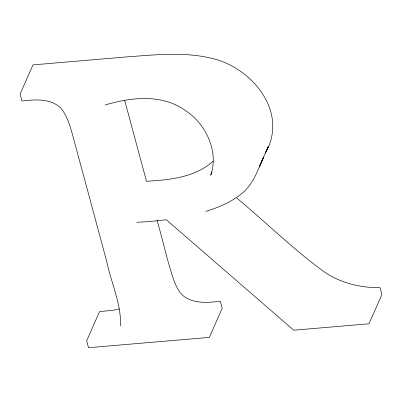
<?xml version="1.0" encoding="UTF-8"?>
<svg xmlns="http://www.w3.org/2000/svg" width="402" height="402" viewBox="0 0 402 402"><rect width="100%" height="100%" fill="white"/><g stroke="black" fill="none" stroke-linecap="round" stroke-linejoin="round"><path stroke-width="0.6" d="M120.52 325.997C121.364 303.822 111.138 282.928 106.741 261.491L90.204 200.196C84.802 179.805 79.124 159.483 73.717 139.092C70.747 128.409 67.988 117.163 61.064 108.254C50.747 98.244 35.11 99.405 21.969 101.008L20.1 94.088L33.009 64.873C64.174 62.265 95.334 59.566 126.499 56.923C154.443 54.868 183.091 51.677 210.713 58.069C251.451 66.772 289.254 111.932 265.285 153.147L268.265 146.594L261.787 161.262L263.777 156.85M260.888 163.373L263.003 158.569L259.189 166.956L261.395 162.202C256.36 174.182 251.165 186.87 240.25 194.759C230.075 202.693 217.974 207.623 205.744 211.427M212.035 171.875L210.698 175.247C218.984 151.619 206.211 124.59 186.201 111.073C162.659 93.751 131.519 97.023 105.143 105.012M213.171 161.117C195.266 177.463 169.649 179.905 146.514 181.287L124.67 100.359M119.369 308.922L112.615 310.379L99.56 311.585L86.661 340.775L88.53 347.695L209.321 337.399L222.231 308.188L220.361 301.269C207.789 302.671 193.382 304.083 182.855 295.53C178.026 291.113 175.594 284.812 173.337 278.832C166.941 259.617 162.704 239.738 157.041 220.296M136.786 222.281L148.69 221.643L166.307 219.763L293.731 330.208L368.991 323.791L381.9 294.581L380.031 287.661C358.875 287.882 337.474 282.254 320.57 269.179C291.164 247.315 264.958 221.482 236.813 198.07"/></g></svg>
